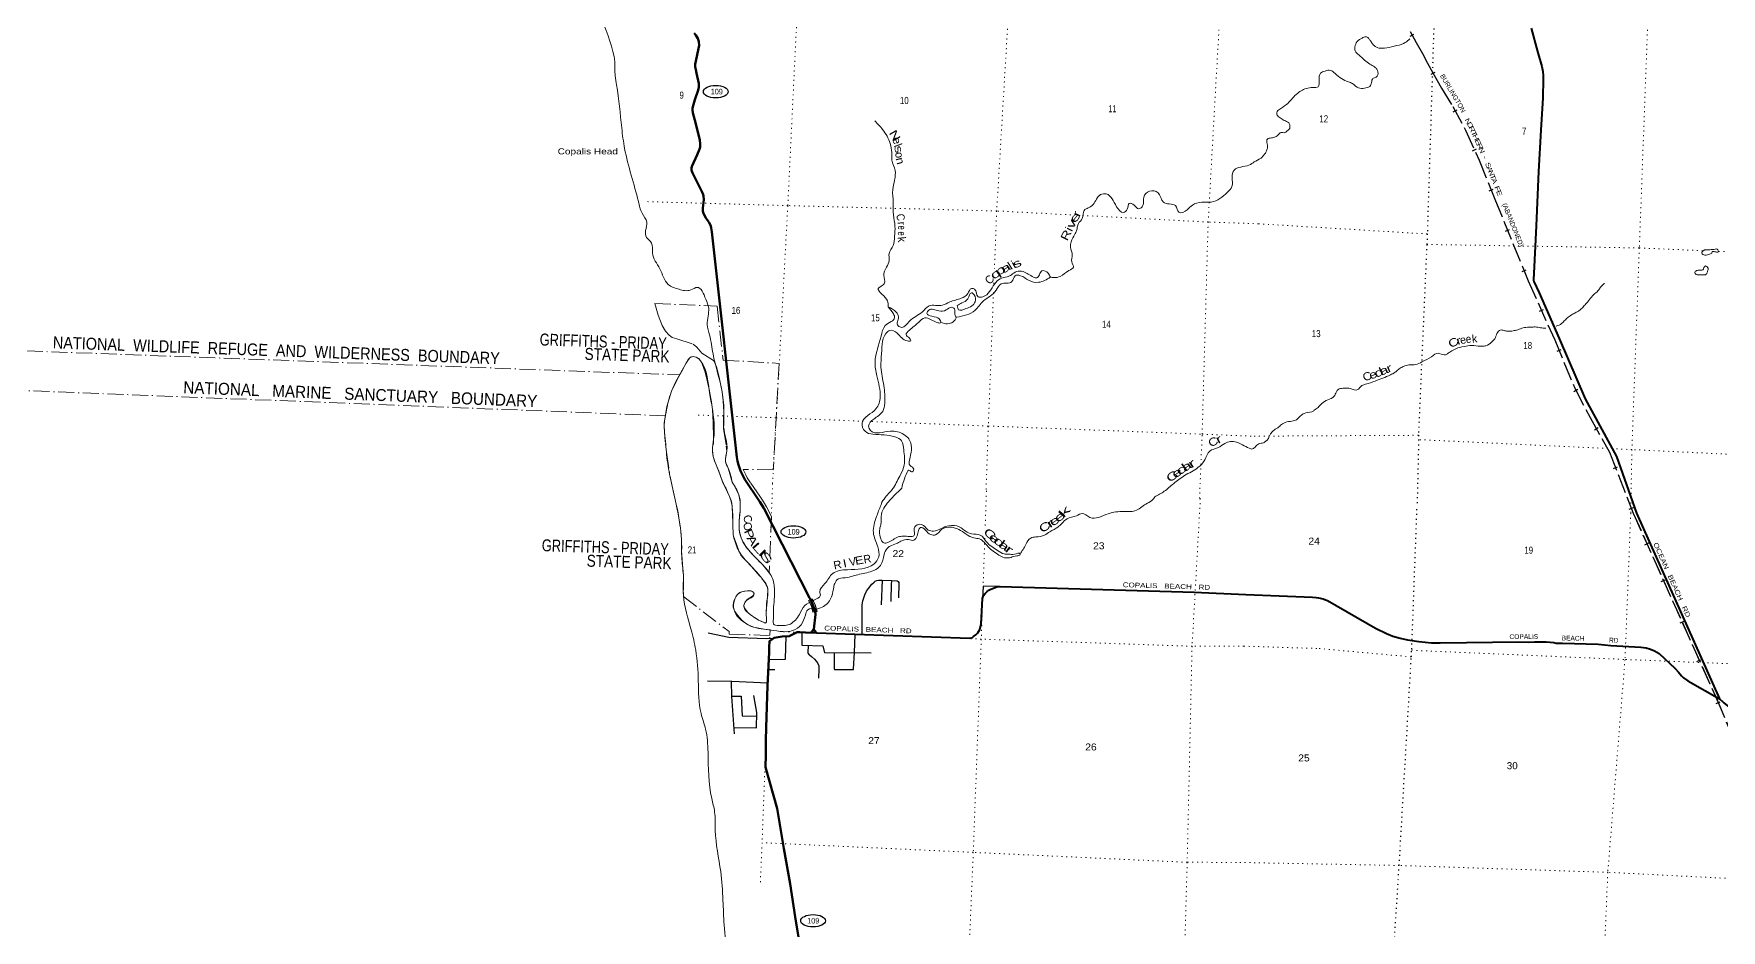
# Model space of a CAD drawing. Header units: feet. Extents: x -845745 to -745759, y -170898 to 15581.
# Drawn here: x -811914 to -769746, y -134820 to -112410 of the extents above; entities that cross this region are included whole.
import ezdxf
from ezdxf.enums import TextEntityAlignment as Align

# ---------------------------------------------------------------- set-up
doc = ezdxf.new("R2010")
doc.units = ezdxf.units.FT
doc.header["$LTSCALE"] = 80
for name, pattern in [('DOT_DASHED', [7.7, 5, -1.2, 0.3, -1.2]), ('DOTTED', [1.5, 0.3, -1.2]), ('LONG_DASHED', [7.5, 6, -1.5])]:
    doc.linetypes.add(name, pattern=pattern)
for name, color, linetype, lineweight in [('17', 7, 'Continuous', 25), ('23', 7, 'Continuous', 70), ('26', 7, 'Continuous', 40), ('29', 7, 'Continuous', 25), ('39', 7, 'Continuous', 13), ('44', 7, 'DOT_DASHED', 13), ('59', 7, 'Continuous', 13), ('6', 7, 'DOTTED', 25), ('63', 7, 'Continuous', 25), ('7', 7, 'DOTTED', 13)]:
    doc.layers.add(name, color=color, linetype=linetype, lineweight=lineweight)
for name, color, linetype in [('27', 7, 'Continuous'), ('41', 7, 'Continuous'), ('42', 7, 'Continuous')]:
    doc.layers.add(name, color=color, linetype=linetype)

msp = doc.modelspace()

# ---------------------------------------------------------------- linework, layer by layer
at = {"layer": '17'}
for centre in [(-794871.49, -113857.78), (-792930.36, -124861.44), (-792439.7, -134582.8)]:
    msp.add_ellipse(centre, major_axis=(309.24, -1), ratio=0.500121, dxfattribs=at)
at = {"layer": '23'}
for points in [[(-795414.47, -112395.64), (-795365.37, -112445.85), (-795316.45, -112527.11), (-795294.9, -112607.67), (-795289.33, -112702.4), (-795299.16, -112776.75), (-795371.46, -113098.43), (-795384.22, -113168.81), (-795384.57, -113234.95), (-795369.63, -113306.55), (-795348.77, -113394.19), (-795293.44, -113653.43), (-795291.42, -113704.09), (-795293.5, -113741.65), (-795309.69, -113820.05), (-795395, -114058.63), (-795447.94, -114237.98), (-795455.13, -114274.84), (-795452.01, -114315.53), (-795441.25, -114383.3), (-795371.17, -114663.98), (-795271.56, -115070.7), (-795260.13, -115158.61), (-795264.3, -115242.09), (-795280.99, -115298.43), (-795335.45, -115437.02), (-795466.99, -115728.26), (-795475.99, -115771.1), (-795475.99, -115810.75), (-795471.82, -115846.23), (-795454.8, -115887.89), (-795394.67, -116002.98), (-795207.16, -116372.7), (-795187.13, -116429.51), (-795176.71, -116471.24), (-795173.46, -116549.26), (-795193.58, -116766.11), (-795192.35, -116843.74), (-795176.47, -116901.75), (-795120.22, -117012.66), (-795047.74, -117120.16), (-795012.99, -117177.64), (-794998.39, -117219.37), (-794988.43, -117257.38), (-794970.14, -117360.83), (-794341.95, -122993.79), (-794324.74, -123095.9), (-794300.88, -123188.76), (-794250.06, -123337.75), (-794190.61, -123470.95), (-794147.47, -123550.83), (-794097.14, -123631.16)], [(-792424.33, -127294.86), (-792378.15, -126930.99), (-792381.86, -126892.94), (-792388.32, -126866.26), (-792440.58, -126707.57), (-792499.73, -126558.98), (-792531.09, -126510.71), (-793670.35, -124271.13), (-793769.37, -124111.26), (-793832.87, -124012.45), (-794097.14, -123631.16)], [(-792485.79, -127383.09), (-792466.73, -127355.73), (-792424.33, -127294.86)], [(-792807.36, -134988.78), (-792887.87, -134485.13), (-793012.47, -133660.11), (-793167.32, -132775.77), (-793338.75, -131780.22), (-793625.45, -130746.84), (-793619.52, -130432.59), (-793619.87, -130187.53), (-793619.52, -130079.99), (-793608.39, -129749.66), (-793577.61, -128710.78), (-793540.68, -127872.51), (-793533.26, -127742.61), (-793530.11, -127594.19), (-793412.91, -127507.31), (-793211.11, -127475.42), (-793038.09, -127464.75), (-792835.25, -127370.05), (-792774.03, -127371.91), (-792485.79, -127383.09)]]:
    msp.add_lwpolyline(points, dxfattribs=at)
at = {"layer": '26'}
for p, q in [((-771866.16, -124397.35), (-769786.51, -129031.99)), ((-792355.21, -127388.15), (-792485.79, -127383.09))]:
    msp.add_line(p, q, dxfattribs=at)
for points in [[(-774492.97, -112271.42), (-774340.48, -112856.5), (-774231.94, -113224.66), (-774202.74, -113354.51), (-774194.42, -113451.42), (-774196.15, -113547.97), (-774202.1, -114012.72), (-774255.41, -114815.95), (-774309.64, -115850.62), (-774370.47, -117211.13), (-774426.69, -118400.72), (-774434.39, -118547.38), (-774433.31, -118571.57), (-774426.52, -118604.02), (-774294.35, -118882.44), (-773795.02, -120025.26), (-773146.77, -121533.64), (-772363, -122974.37), (-771866.16, -124397.35)], [(-792355.21, -127388.15), (-788524.75, -127517.58), (-788457.96, -127499.02), (-788428.28, -127480.46), (-788374.68, -127434.19), (-788320.94, -127385.57), (-788270.01, -127298.62), (-788237.55, -127160.77), (-788201.94, -126525.48), (-788183.39, -126451.25), (-788138.86, -126401.14), (-788090.62, -126354.74), (-788044.24, -126319.48), (-788012.72, -126303.9), (-787916.04, -126261.21), (-787845.76, -126237.09), (-787764.27, -126223.72), (-782913.73, -126372.12), (-781629.26, -126424.49)], [(-781629.26, -126424.49), (-779957.56, -126494.13), (-779864.46, -126502.13), (-779807.1, -126511.09), (-779694.19, -126537.99), (-779635.05, -126557.72), (-779586.5, -126581.22), (-778389.46, -127272.37), (-778112.44, -127404.62), (-777955.72, -127466.94), (-777768.52, -127521.01), (-777586.52, -127560.2), (-777302.79, -127603.24), (-776984.25, -127638.2), (-776769.26, -127639.1), (-774803.37, -127607.25), (-774568.37, -127615.21), (-774416.05, -127612.2), (-774212.48, -127610.48), (-774119.28, -127610.48), (-774024.29, -127615.86), (-773931.37, -127628.7), (-773867.62, -127640.9), (-773712.71, -127644.16), (-772824.71, -127668.17), (-772508.04, -127699.03), (-771751.49, -127744.78), (-771623.74, -127762.84), (-771512.62, -127795.12), (-771412.25, -127834.57), (-771300.35, -127901.05), (-770904.55, -128264.95), (-770813.65, -128368.99), (-770742.41, -128463.81), (-770691.77, -128512.45), (-770583.77, -128588.03), (-769786.51, -129031.99)], [(-792355.21, -127388.15), (-792397.42, -127332.94), (-792406.66, -127319.86), (-792424.33, -127294.86)], [(-769786.51, -129031.99), (-769702.74, -129111.37), (-769679.16, -129131.15), (-769546.24, -129239.54), (-769386.5, -129331.57), (-769248.37, -129408.76), (-769043.66, -129538.56), (-767486.71, -130761.61)]]:
    msp.add_lwpolyline(points, dxfattribs=at)
at = {"layer": '29'}
for p, q in [((-790716.77, -126066.16), (-790738.54, -126685.72)), ((-790716.77, -126066.16), (-790468.16, -126077.29)), ((-790989.44, -127893.4), (-792151.91, -127889.07)), ((-793561.85, -128299.71), (-793395.75, -128300.79))]:
    msp.add_line(p, q, dxfattribs=at)
for points in [[(-791212.11, -127422.8), (-791209.72, -126688.09), (-791196.79, -126588.9), (-791175.23, -126511.27), (-791145.06, -126431.48), (-791104.11, -126347.38), (-791056.69, -126278.38), (-790968.32, -126168.41), (-790916.59, -126118.81), (-790888.57, -126097.25), (-790845.46, -126075.68), (-790808.82, -126069.21), (-790716.77, -126066.16)], [(-790468.16, -126077.29), (-790484.6, -126146.29), (-790499.7, -126602.51)], [(-790468.16, -126077.29), (-790338.96, -126088.62), (-790315.25, -126103.72), (-790300.16, -126127.44), (-790298.01, -126149), (-790306.63, -126511.27)], [(-787764.27, -126223.72), (-788190.81, -126215.55), (-788201.94, -126525.48)], [(-795059.6, -127385.13), (-794542.97, -127493.94), (-793606.18, -127523.38), (-793426.46, -127516.85)], [(-793548.84, -128051.02), (-793130.63, -128043.46), (-793108.49, -127468.58)], [(-792720.46, -127376.4), (-792722.04, -127694.05), (-792198.55, -127712.51), (-792151.91, -127889.07)], [(-792564.61, -127703.04), (-792569.75, -127876.25), (-792567.06, -127892.96), (-792561.67, -127903.74), (-792546.04, -127925.84), (-792528.26, -127939.32), (-792479.22, -127979.75), (-792401.63, -128046.6), (-792361.22, -128092.42), (-792332.66, -128135.01), (-792301.95, -128189.46), (-792296.56, -128201.32), (-792293.86, -128219.11), (-792291.71, -128296.73), (-792304.64, -128516.68)], [(-791911.55, -127892.34), (-791911.51, -128289.06), (-791905.07, -128299.72), (-791893.84, -128301.69), (-791441.25, -128301.57), (-791431.98, -128301.57), (-791426.41, -128294.15), (-791400.66, -127880.47), (-791388.37, -127424.65)], [(-795081.44, -128587.93), (-794471.18, -128593.02), (-793572.98, -128639.33)], [(-794488.56, -128595.72), (-794481.15, -128973.08), (-794410.26, -129909.11)], [(-794477.42, -128965.04), (-794232.54, -128966.9), (-794211.39, -129460.53), (-793842.93, -129471.7)], [(-794414.36, -129755.65), (-793851.35, -129759.64), (-793841.32, -129377.57), (-793922.36, -128954.41)]]:
    msp.add_lwpolyline(points, dxfattribs=at)
at = {"layer": '39'}
for points in [[(-794458.5, -123618.53), (-794561.17, -123270.81), (-794626.53, -123100.56), (-794593.48, -122829.51), (-794675.33, -122234.35), (-794671.15, -121890.32), (-794711.92, -121360.32), (-794940.33, -120410.29), (-795028.45, -119939.78), (-795086.14, -119679.12), (-795048.58, -119269.3), (-795122.95, -119040.53), (-795335.03, -118748.82), (-795497.19, -118814.23), (-795788.7, -118798.75), (-796060.14, -118674.97), (-796270.45, -118284.7), (-796454.53, -117890.89), (-796476.19, -117640.96), (-796598.42, -117499.84), (-796623.54, -117330.33), (-796597.65, -117121.53), (-796712.32, -116896.03), (-796805.71, -116606.54), (-797148.08, -115280.09), (-797221.29, -114763.57), (-797350.89, -113690.61), (-797385.02, -113462.58), (-797396.79, -113110.21), (-797642.84, -111127.52), (-797499.85, -111009.44), (-797267.01, -111041.94), (-797062.07, -111059.84), (-796954.77, -111023.6)], [(-777527.02, -112535.94), (-777641.34, -112628.89), (-777849.03, -112705.6), (-777988.76, -112736.59), (-778217.12, -112774.34), (-778380.42, -112736.1), (-778433.03, -112691.92), (-778465.65, -112650.5), (-778517.3, -112580.23), (-778561.3, -112520.29), (-778632.25, -112483.48), (-778719.83, -112516.41), (-778845.65, -112606.21), (-778898.66, -112736.93), (-778894.4, -112839.61), (-778801.66, -112939.56), (-778661.81, -113069.4), (-778524.87, -113168.98), (-778410.97, -113239.56), (-778354.72, -113293.92), (-778325.78, -113435.72), (-778372.12, -113494.31), (-778449.6, -113525.61), (-778483.59, -113630.89), (-778529.26, -113725.69), (-778663.49, -113770.96), (-778807.91, -113765.58), (-778956.59, -113657.53), (-779061.27, -113609.41), (-779239.22, -113532.43), (-779397.04, -113399.9), (-779506.79, -113325.46), (-779646, -113342.39), (-779756.38, -113394.58), (-779792.82, -113566.12), (-779817.14, -113736.09), (-779946.4, -113755.41), (-780119.93, -113777.1), (-780242.49, -113832.85), (-780366.38, -113924.74), (-780610.73, -114179.01), (-780798.35, -114310.75), (-780844.25, -114357.29), (-780852.41, -114415.29), (-780818.44, -114474.85), (-780769.55, -114510.85), (-780665.45, -114575.03), (-780555.34, -114639.43), (-780525.6, -114704.87), (-780541.11, -114798.78), (-780590.72, -114837.14), (-780668.79, -114884.5), (-780742.85, -114877.72), (-780844.31, -114960.4), (-780930.33, -115005.45), (-781043.47, -115023.35), (-781088.33, -115041.79), (-781099.53, -115127.82), (-781081.89, -115249.09), (-781107.05, -115332.59)], [(-790562.25, -119236.7), (-790579.67, -119086.42), (-790721.54, -118918.73), (-790809.49, -118774.19), (-790736.09, -118721.21), (-790654.17, -118642.22), (-790674.98, -118456.65), (-790604.71, -118242.59), (-790535.32, -118076.81), (-790540.25, -117903.62), (-790440.1, -117706.21), (-790401.69, -117473.44), (-790393.1, -117219.98), (-790430.27, -116937.5), (-790436.76, -116627.41), (-790449.1, -116307.14), (-790390.21, -115831.2), (-790472.01, -115568.02), (-790472.66, -115380.81), (-790512.85, -115154.63), (-790701.72, -114802.92), (-790893.08, -114590.03)], [(-781255.2, -115526.75), (-781413.82, -115614.82), (-781548.03, -115692.81), (-781918.59, -115820.75), (-781968.04, -115996.92), (-781972.17, -116226.24), (-782085.49, -116373.05), (-782488.35, -116619.11), (-782725.87, -116622.75), (-782958.51, -116690.87), (-783091.51, -116813.16), (-783295.81, -116871.74), (-783385.41, -116707.08), (-783537.57, -116664.01), (-783685.64, -116616.98), (-783818.3, -116385.11), (-784034.94, -116346.88), (-784178.4, -116491.11), (-784196.28, -116702.07), (-784300.43, -116786.66), (-784417.49, -116693.93), (-784539.44, -116649.41), (-784592.37, -116795.32), (-784686.39, -116876.08), (-784854.88, -116734.1), (-785114.77, -116415.35), (-785253.87, -116428.86), (-785441.49, -116678.92), (-785561.73, -116763.22), (-785665.48, -116825.68), (-785713.43, -117030.05), (-785810.22, -117153.01), (-785855.72, -117333.28), (-785901.61, -117422.98), (-785991.51, -117610.47), (-786008.02, -117744.99), (-785963.21, -117939), (-785976.39, -118111.82), (-785930.5, -118245.48), (-786046.68, -118327.84), (-786262.63, -118474.75), (-786424.17, -118505.96), (-786510.49, -118494.29)], [(-781107.05, -115332.59), (-781150.04, -115409.4), (-781177.37, -115442.56), (-781236.34, -115512.18), (-781255.2, -115526.75)], [(-770091.3, -117937.59), (-770159.79, -117943.09), (-770205.49, -117929.33), (-770222.8, -117908.58), (-770233.58, -117874), (-770225.04, -117860.25), (-770183.6, -117825.6), (-770163.1, -117814.3), (-770112.88, -117814.16), (-770030.34, -117809.19), (-769961.7, -117799.68), (-769897.29, -117796.04), (-769846.93, -117791.88), (-769824.26, -117830.92), (-769817.27, -117859.33), (-769843.86, -117872.41), (-769883.68, -117862.89), (-769923.5, -117853.37), (-769965.7, -117853.81), (-769978.55, -117875.45), (-769993.69, -117905.04), (-770040.42, -117919.38), (-770091.3, -117937.59)], [(-786510.49, -118494.29), (-786565.08, -118396.68), (-786720.94, -118335.43), (-786783.14, -118436.9), (-786848.92, -118514.16), (-786933.05, -118492.47), (-787188.18, -118356.93), (-787357.16, -118353.79), (-787483.4, -118435.96), (-787588.95, -118486.32), (-787762.85, -118533.39), (-787904.08, -118665.59), (-788199.62, -118986.1), (-788318.31, -118983.89), (-788405.43, -118793.11), (-788479.61, -118777.65), (-788574.5, -118906.68), (-788735.55, -119022.42), (-789022.94, -119113.67), (-789209.57, -119196.73), (-789541.92, -119214.7), (-789707.51, -119358.52), (-790037.85, -119599.9), (-790221.64, -119749.42), (-790317.48, -119707.39), (-790331.8, -119608.52), (-790305.45, -119486.26), (-790361.69, -119368.5), (-790562.31, -119236.21)], [(-788854.77, -119497.12), (-788394.87, -119324.56), (-788183.36, -119089.03), (-787862.65, -118823.33), (-787743.04, -118662.55), (-787470.35, -118605.24), (-787393.31, -118461.78), (-787256.41, -118458.29), (-787057.2, -118570.66), (-786804.61, -118623.65), (-786510.49, -118494.29)], [(-770102.39, -118396.09), (-770108.56, -118407.38), (-770135.67, -118434.51), (-770196.06, -118438.3), (-770268.35, -118437.62), (-770326.52, -118435.46), (-770370.35, -118425.78), (-770395.76, -118406.75), (-770406.32, -118366.15), (-770383.3, -118340.87), (-770344.53, -118324.22), (-770298.1, -118317.9), (-770231.76, -118316.35), (-770192.69, -118291.67), (-770181.62, -118263.93), (-770170.86, -118244.23), (-770137.66, -118215.31), (-770107.87, -118224.46), (-770086.69, -118249.37), (-770072.11, -118290.12), (-770081.39, -118323.95), (-770102.39, -118396.09)], [(-788835.44, -119205.69), (-788719.51, -119137.42), (-788572.83, -119037.52), (-788483.54, -118884.23), (-788414.11, -118939.85), (-788386.97, -119109.39), (-788473.35, -119212.43), (-788625.52, -119282.04), (-788803.09, -119308.92), (-788835.44, -119205.69)], [(-772658.34, -118650.29), (-772732.76, -118707.83), (-772791.95, -118788.05), (-772825.88, -118837.05), (-772931.72, -118929.61), (-773038.81, -119056.3), (-773128.97, -119159.5), (-773206.73, -119253.1), (-773281.52, -119320.68), (-773347.19, -119358.45), (-773435.35, -119407.44), (-773546.32, -119475.69), (-773631.44, -119550.92), (-773706.6, -119628.54), (-773833.99, -119706.23), (-773868.26, -119716.57)], [(-790560.92, -119237.57), (-790430.92, -119413.49), (-790402.37, -119504.58), (-790486.66, -119603.63), (-790637.37, -119703.45), (-790738.77, -119971.22), (-790891.17, -120612.33), (-790845.17, -120963.33), (-790762.08, -121490.09), (-790868.06, -121787.96), (-791210.37, -122135.76), (-791141.76, -122348.33), (-790943.83, -122420.43), (-790395.63, -122484.95), (-790226.46, -122588.71), (-790174.15, -122813.05), (-790160.87, -123193.63), (-790253.69, -123431.37), (-790426.57, -123759.11)], [(-790224.64, -123767.14), (-790089.52, -123366), (-790050.39, -123316.42), (-789978.81, -123364.03), (-789925.27, -123296.61), (-790014.2, -123206.42), (-790016.62, -123005.14), (-790048.45, -122537.69), (-790175.24, -122426.67), (-790501.73, -122342.12), (-791006.5, -122324.68), (-791050.85, -122217.21), (-790924.96, -122042.46), (-790700.17, -121851.45), (-790650.17, -121645.11), (-790672.42, -121203.99), (-790742.62, -120743.88), (-790728.45, -120404.06), (-790571.65, -119853.59), (-790520.81, -119824.35), (-790338.99, -119896.15), (-790076.85, -120090.18), (-790000.34, -120087.57), (-790031.37, -120022.6), (-790116.27, -119932.48), (-790033.74, -119819.31), (-789808.95, -119628.3), (-789649.84, -119508.5), (-789469.8, -119568.2), (-789247.42, -119622.64), (-789286.17, -119539.41), (-789470.11, -119473.61), (-789595.51, -119396.82), (-789549.84, -119319.19), (-789296.59, -119335.97), (-789117.12, -119315.16), (-788977.05, -119247.33), (-788909.34, -119286.83), (-788893.77, -119427.98), (-788857.47, -119500.98)], [(-789247.48, -119622.55), (-789079.05, -119659.98), (-788939.38, -119614.28), (-788854.64, -119497.07)], [(-774125.28, -119769.53), (-774129.57, -119769.62), (-774265.74, -119758.53), (-774393.6, -119739.7), (-774494.26, -119746.01), (-774590.69, -119746.44), (-774726.19, -119771.56), (-774860.49, -119818.83), (-774977.79, -119840.6), (-775114.48, -119843.56), (-775191.97, -119820.57), (-775241.97, -119814.69), (-775330.28, -119867.7), (-775389.46, -120002.2), (-775475.9, -120113.58), (-775626.02, -120208.51), (-775708.92, -120223.52), (-775931.2, -120205.21), (-776122.42, -120216.19), (-776325.07, -120264.94), (-776527.63, -120365.97), (-776605.91, -120419.35), (-776670.84, -120437.03), (-776819.87, -120393.29), (-776989.9, -120483.47), (-777223.58, -120611.48), (-777386.85, -120681.8), (-777523.54, -120684.76), (-777649.16, -120714.27), (-777740.9, -120751.06), (-777835.82, -120819.9), (-777893.9, -120870.01), (-778012.9, -120937.96), (-778392.1, -121090.72), (-778634.04, -121170.17), (-778723.63, -121203.03), (-778769.38, -121245.56), (-778823.82, -121305.85), (-779021.58, -121276.38), (-779131.76, -121268.27), (-779200.18, -121271.75), (-779315.76, -121301.63), (-779360.17, -121362.3), (-779424.63, -121476.5), (-779574.3, -121559.39), (-779730.36, -121652.1), (-779822.3, -121749.19), (-779915.37, -121822.13), (-779976.94, -121858.03), (-780169.34, -121901.14), (-780255.87, -121960.24), (-780361.86, -122056.82), (-780473.73, -122094.87), (-780641.54, -122124.82), (-780711.14, -122160.43), (-780798.26, -122235.59), (-780919.85, -122319.52), (-780994.79, -122391.12), (-781035.48, -122459.97), (-781062.06, -122527.33), (-781120.59, -122589.49), (-781186.47, -122633.28), (-781303.91, -122659.06), (-781394.48, -122745.69), (-781478.97, -122790.36), (-781504.44, -122784.51)], [(-795996.56, -123565.39), (-796091.78, -123004.9), (-796142.32, -122458.62), (-796162, -122210.74), (-796127.05, -121945.77), (-796005.79, -121425.43), (-795712.31, -120820.47), (-795578.91, -120589.16), (-795516.65, -120509.09), (-795401.04, -120482.4), (-795249.85, -120589.16), (-795035.29, -121326.14), (-794962.35, -121746.06), (-794924.42, -122545.66), (-794953.7, -122830.86), (-794886.61, -123127.92), (-794784.37, -123373.31), (-794700.99, -123610.05)], [(-781504.44, -122784.51), (-781664.28, -122711.64), (-781859.75, -122615.44), (-782148.14, -122650.33), (-782317.06, -122755.85), (-782527.9, -122842.49), (-782648.48, -123057.58), (-782821.05, -123253.59), (-783156.69, -123454.62), (-783434.01, -123656.74), (-783662.78, -123845.67), (-783901.32, -123986.93)], [(-795996.72, -123564.68), (-795863.23, -124171.84), (-795733.86, -124962.66), (-795718.03, -125538.63), (-795678.66, -126004.68), (-795678.92, -126455.4), (-795487.26, -127306.52), (-795373.13, -127819.17), (-795307.19, -128585.87), (-795238.89, -129404.95), (-795124.75, -129790.84), (-795064.83, -130368.2), (-794973.19, -131526.05), (-794899.67, -131864.39), (-794884.21, -132325.66), (-794748.34, -133354.11), (-794690.88, -134072.25), (-794662.18, -134684.85), (-794588.79, -135469.88), (-794559.61, -136446.7), (-794540.15, -136908.09), (-794519.39, -137075.75), (-794428.31, -137050.44), (-794293.51, -136911.8), (-794296.57, -136692.38), (-794372.3, -136486.78), (-794438.35, -136229.16), (-794384.36, -136108.11), (-794135.38, -135975.07), (-793840.76, -135857.54), (-793658.95, -135881.35), (-793583.64, -136036.64), (-793627.79, -136353.18), (-793604.19, -136494.77), (-793591.55, -136728.57), (-793595.2, -136969.92), (-793536.94, -137156.87), (-793514.42, -137205.86), (-793441.6, -137250.4), (-793444.36, -137463.61), (-793466.45, -137654.07), (-793366.9, -137930.85), (-793313.39, -138204.17), (-793332.99, -138316.23), (-793411.13, -138376.16), (-793447.06, -138560.15), (-793365.2, -138888.69), (-793286.08, -139176.9), (-793098.13, -139512.79), (-792990.53, -139725.43), (-792970.29, -140035.94), (-792931.78, -140592.5), (-792943.03, -140757.15), (-792871.15, -141020.98), (-792775.39, -141353.98), (-792825.24, -141660.28), (-792843.32, -141850.87), (-792788.28, -142075.94), (-792712.79, -142478.73), (-792653.01, -142744.2), (-792589.82, -143092.27), (-792574, -143352.34), (-792574.26, -143359.32)], [(-794431.94, -124965.26), (-794446.58, -124604.62), (-794464.33, -124215.71), (-794549.33, -123923.3), (-794700.99, -123610.05)], [(-794458.5, -123618.53), (-794296.87, -123933.23), (-794262.13, -124292.48), (-794289.24, -124704.12), (-794232.99, -125017.77), (-794013.17, -125360.7), (-793644.18, -125744.52), (-793452.63, -126030.22), (-793402.78, -126355.74), (-793430.75, -126857.91), (-793434.01, -127087.19), (-793426.48, -127165.9), (-793297.3, -127204.16), (-793007.16, -127164.97), (-792782.93, -126926.51), (-792649.52, -126705.33), (-792431.06, -126577.43)], [(-790224.64, -123767.14), (-790423.96, -123964.13), (-790668.4, -124270.36), (-790739.29, -124481.43), (-790734.59, -124586.21), (-790749.81, -124686.34), (-790780.39, -124828.25), (-790729.99, -125073.3), (-790673.91, -125139.45), (-790571.25, -125128.58), (-790314.07, -124989.76), (-790190.99, -124967.46), (-790014.75, -124977.01), (-789923.98, -124961.75), (-789912.1, -124777), (-789802.5, -124673.79), (-789682.95, -124699.67), (-789560.26, -124816.2), (-789432.63, -124840.33), (-789047.25, -124707.54), (-788785.4, -124737.88), (-788616.56, -124853.85), (-788481.93, -124910.38), (-788262.24, -124941.42), (-788107.07, -125109.27), (-787827.17, -125329.33), (-787665.32, -125412.88), (-787553.15, -125418.41), (-787404.78, -125421.05), (-787269.93, -125407.17), (-787266.62, -125429.4), (-787351.94, -125462.95), (-787493.51, -125498.75), (-787658.3, -125507.67), (-787796.61, -125440.95), (-788066.87, -125233.27), (-788283.4, -125039.35), (-788418.98, -125012.97), (-788801.41, -124799.76), (-788984.33, -124747.74), (-789228.87, -124804.46), (-789377.38, -124932.61), (-789505.59, -124926.58), (-789632.6, -124819.97), (-789762.9, -124753.51), (-789803.34, -124826.69), (-789841.62, -124958.29), (-789925.43, -125070.36), (-790057.25, -125052.14), (-790247.18, -125094.48), (-790357.44, -125155.41), (-790515.87, -125216.84), (-790588, -125276.96), (-790665.06, -125429.48), (-790751.83, -125698.4), (-790924.46, -125827.8), (-791276.5, -125921.39), (-791634.3, -126006.75), (-791844.78, -126064.54), (-791908.67, -126181.26), (-791953.89, -126405.2), (-792109, -126678.02), (-792251.97, -126758.04), (-792352.3, -126796.08)], [(-790718.4, -124120.12), (-790610.66, -123968.34), (-790500.42, -123845.03), (-790426.57, -123759.11)], [(-792431.06, -126577.43), (-792418.52, -126569.71), (-792258.5, -126458.03), (-792271.4, -126359.03), (-792142.45, -126151.79), (-791949.97, -125902.28), (-791579.82, -125807.25), (-790923.3, -125664.85), (-790799.25, -125485.63), (-790825.54, -125239.32), (-790932.49, -124879.82), (-790853.53, -124477.85), (-790748.4, -124199.44), (-790718.4, -124120.12)], [(-787263.24, -125416.61), (-787124.24, -125178.32), (-787000.7, -125015.19), (-786869.47, -124989.12), (-786659.31, -124941.38), (-786520.29, -124859.22), (-786319.92, -124740.75), (-786224.92, -124655.19), (-786092.7, -124534.58), (-785855.6, -124459.52), (-785719.34, -124401.42), (-785521.86, -124500.17), (-785067.54, -124407.77), (-784672.62, -124353.76), (-784397.22, -124336.23), (-784127.05, -124167.63), (-783973.68, -124075.86), (-783899.79, -123985.05)], [(-792352.3, -126796.08), (-792570.54, -126808.42), (-792633, -126943.29), (-792738.92, -127183.44), (-792942.06, -127325.97), (-793105.54, -127357.06), (-793421.5, -127325.02), (-793920.44, -127242.97), (-794412.35, -126813.04), (-794406.5, -126565.73), (-794286.65, -126392.41), (-794082.19, -126334.44), (-793938.59, -126361.07), (-793916.71, -126430.17), (-794101.87, -126575.28), (-794165.41, -126744.32), (-794008.75, -126928.32), (-793835.96, -127046.42), (-793679.86, -127121.74), (-793618.05, -127133.74), (-793606.12, -127073.74), (-793608.97, -126910.67), (-793592.62, -126585.21), (-793573.28, -126292.04), (-793684.64, -126071.24), (-794025.19, -125676.23), (-794291.62, -125347.94), (-794431.94, -124965.26)]]:
    msp.add_spline(points, degree=3, dxfattribs=at)
at = {"layer": '44'}
for p, q in [((-796397.03, -119153.6), (-794838.2, -119220.64)), ((-794838.2, -119220.64), (-794687.92, -120568.12)), ((-812702.04, -120315.98), (-795771.21, -120938.33)), ((-796129.89, -121960.51), (-812737.48, -121306.45)), ((-793481.68, -124476.61), (-793534.6, -125882.33)), ((-793515.9, -127313.08), (-793521.63, -127444.63))]:
    msp.add_line(p, q, dxfattribs=at)
for points in [[(-796397.03, -119153.6), (-796312.08, -119442.1), (-796210.38, -119706.98), (-796127.37, -119847.6), (-796039.44, -119943.9), (-795957.3, -119999.36), (-795842.54, -120038.76), (-795435.1, -120170.55), (-795345.95, -120243.1), (-795221.45, -120392.73), (-794928.37, -120577.17), (-794850.68, -120730.01), (-794781.8, -121038.42), (-794710.66, -121363.15), (-794683.97, -121590.02), (-794671.75, -121862.46), (-794673.42, -122148.84), (-794673.97, -122289.53), (-794608.38, -122721.01), (-794591.14, -122847.24), (-794631.73, -123034.64), (-794628.94, -123083), (-794616.16, -123139.17), (-794582.06, -123224.7), (-794561.12, -123267.61), (-794520.53, -123409.81), (-794458.5, -123618.53)], [(-794700.99, -123610.05), (-794794.61, -123347.63), (-794847.98, -123229.75), (-794899.11, -123085.18), (-794934.11, -122973.46), (-794956.92, -122860.54), (-794949.67, -122737.69), (-794930.26, -122648.5), (-794926.33, -122509.71), (-794934.68, -122126.58), (-794956.9, -121810.78), (-794979.15, -121615.03), (-795022.5, -121391.51), (-795029.17, -121333.68), (-795088.78, -121081.24), (-795099.2, -121011.19), (-795137.55, -120868.29), (-795212.04, -120663.67), (-795219.82, -120648.1), (-795254.55, -120582.2), (-795259.56, -120574.98), (-795294.87, -120529.65), (-795372.95, -120491.01), (-795423.82, -120480.72), (-795473.56, -120484.9), (-795500.24, -120497.13), (-795521.36, -120514.92), (-795550.27, -120548.84), (-795619.48, -120654.2), (-795698.41, -120798.78), (-795825.14, -121033.43), (-795901.85, -121193.57), (-795979.66, -121343.68), (-796093.05, -121724), (-796153.64, -122091.56), (-796159.75, -122213.31), (-796128.62, -122658.14), (-796106.39, -122871.66), (-795996.72, -123564.68)], [(-794687.92, -120568.12), (-793290.35, -120649.8), (-793433.49, -123308.74), (-794184.55, -123300.52)], [(-794184.55, -123300.52), (-794123.27, -123437.8), (-794082.63, -123513.06), (-794006.65, -123634.32)], [(-795996.72, -123564.68), (-795823.13, -124338.05), (-795732.9, -124897.75), (-795719.36, -125437.14), (-795706.7, -125674.21), (-795678.76, -125953.96), (-795689.48, -126275), (-795689.48, -126312.24), (-795688.35, -126386.71), (-795672.43, -126484.91)], [(-794699.91, -123612.28), (-794584.32, -123851.02), (-794526.37, -123973.53), (-794489.17, -124076.03), (-794472.73, -124145.04), (-794463.27, -124235.94), (-794433.12, -124936.12), (-794429.26, -124972.58), (-794356.61, -125170.71), (-794285.05, -125364.49), (-794242.29, -125439.85), (-794185.02, -125509.64), (-794032.3, -125667.89), (-793680.95, -126075.7)], [(-794456.91, -123621.62), (-794293.73, -123939.54), (-794274.32, -123991.82), (-794261.99, -124059.51), (-794259.44, -124096.72), (-794259.44, -124126.49), (-794258.49, -124171.29), (-794263.89, -124354.48), (-794284.06, -124585.41), (-794289.2, -124708.07), (-794282.46, -124818.08), (-794266.74, -124911.88), (-794234.17, -125012.98), (-794181.95, -125124.7), (-794120.62, -125223.26), (-793997.5, -125378.25), (-793912.51, -125469.25), (-793715.7, -125665.56), (-793624.95, -125767.87), (-793534.6, -125882.33)], [(-793481.68, -124476.61), (-793604.93, -124234.32), (-793705.94, -124071.24), (-793770.48, -123970.8), (-794003.63, -123634.43)], [(-793680.95, -126075.7), (-793639.65, -126127.68), (-793612.75, -126167.18), (-793593.76, -126202.73), (-793579.24, -126242.14), (-793573.6, -126274.43), (-793574.16, -126316.44), (-793607.87, -126886.82), (-793606.18, -127064.34), (-793606.28, -127104.93), (-793608.78, -127117.16), (-793613.17, -127126.94), (-793619.96, -127135.74), (-793625.32, -127139.36), (-793633.71, -127141.09), (-793646.29, -127138.59), (-793686.99, -127118.53), (-793812.91, -127059.2), (-793905.12, -127003.77), (-794002.6, -126933.2), (-794068.41, -126875.82), (-794131.54, -126803.14), (-794162.76, -126750.23), (-794170.38, -126723.24), (-794165.94, -126689.08), (-794152.47, -126655.88), (-794133.28, -126622.29), (-794090.89, -126561.35), (-794080.72, -126551.09), (-794057.86, -126532.75), (-793950.95, -126467.02), (-793920.96, -126437.62), (-793913.23, -126416.17), (-793921.32, -126380.4), (-793933.5, -126364.89), (-793960.62, -126349.01), (-793997.58, -126337.02), (-794045.89, -126332.6), (-794151.25, -126341.63), (-794218.91, -126357.59), (-794265.75, -126379.02), (-794299.19, -126401.79), (-794329.63, -126430.08), (-794351.57, -126457.35), (-794368.71, -126484.46), (-794399.11, -126548.01), (-794417.79, -126595.78), (-794428.47, -126632.75), (-794437.03, -126684.84), (-794437.89, -126715.41), (-794435.94, -126741.51), (-794430.37, -126768.39), (-794421.76, -126794.08), (-794385.76, -126856.9), (-794328.28, -126942.63), (-794273.34, -127011.3), (-794210.03, -127077.53), (-794138.92, -127137.55), (-794059.55, -127188.69), (-794001.72, -127216.42), (-793927.66, -127241.17), (-793836.39, -127261.75), (-793658.87, -127293.18), (-793515.9, -127313.08)], [(-795672.43, -126484.91), (-794537.95, -127353.8), (-794533.99, -127419.19), (-793606.63, -127448.33), (-793521.63, -127444.63)]]:
    msp.add_lwpolyline(points, dxfattribs=at)
at = {"layer": '59'}
for p, q in [((-792553.2, -126577.54), (-792458.82, -126531.5)), ((-792542.41, -126581.18), (-792462.42, -126542.16)), ((-792341.29, -126850.52), (-792444.5, -126870.58))]:
    msp.add_line(p, q, dxfattribs=at)
for points in [[(-792553.2, -126577.54), (-792483, -126717.13), (-792444.5, -126870.58)], [(-792438.59, -126861.27), (-792475.46, -126714.33), (-792542.41, -126581.18)], [(-792462.42, -126542.16), (-792391.52, -126683.12), (-792351.11, -126844.27), (-792438.59, -126861.27)], [(-792458.82, -126531.5), (-792383.98, -126680.32), (-792341.29, -126850.52)]]:
    msp.add_lwpolyline(points, dxfattribs=at)
at = {"layer": '6'}
for points in [[(-775743.55, -78419.64), (-775884.47, -80281.2), (-775890.16, -80381.51), (-776046.92, -85687.05), (-776050.48, -85729.13), (-776115.32, -90829.01), (-776117.39, -90885.23), (-776401.71, -96163.91), (-776415.88, -96221.68), (-776558.38, -101521.72), (-776568.18, -101569.61), (-776730.5, -106643.75), (-776918.39, -111922), (-777092.04, -117413.87), (-777103.71, -117676.79), (-777313.13, -122447.63), (-777309.09, -122556.34), (-777346.03, -124210.51)], [(-778496.62, -154324.17), (-778627.41, -149323.27), (-778432.76, -143871.71), (-778137.08, -138592.78), (-777793.34, -133200.63), (-777489.73, -127986.44), (-777479.37, -127795.38), (-777346.03, -124210.51)]]:
    msp.add_lwpolyline(points, dxfattribs=at)
at = {"layer": '63'}
for p, q in [((-777520.18, -112473.3), (-777423.98, -112418.72)), ((-776991.79, -113423.07), (-776894.65, -113370.16)), ((-776443.31, -114361.21), (-776345.63, -114309.31)), ((-775961.19, -115332.74), (-775860.75, -115286.4)), ((-775547.01, -116335.32), (-775444.19, -116294.54)), ((-775136.82, -117343.47), (-775034.47, -117301.52)), ((-774724.26, -118350.05), (-774621.91, -118308.1)), ((-774286.74, -119347.71), (-774185.83, -119302.43)), ((-773849.7, -120342.14), (-773747.47, -120299.91)), ((-773427.17, -121349.24), (-773329.16, -121297.97)), ((-772914.84, -122310.32), (-772818.23, -122256.46)), ((-772439.83, -123278.58), (-772336.76, -123238.43)), ((-772045.01, -124292.24), (-771941.94, -124252.09)), ((-771656.57, -125183.63), (-771555.65, -125138.35)), ((-771249.88, -126105.66), (-771148.96, -126060.38)), ((-770772.74, -127139.1), (-770671.82, -127093.82)), ((-770354.69, -128104.33), (-770253.77, -128059.05)), ((-769874.4, -129152.98), (-769772.65, -129109.6))]:
    msp.add_line(p, q, dxfattribs=at)
at = {"layer": '63', "linetype": 'LONG_DASHED'}
for points in [[(-777523.27, -112357.21), (-777370.58, -112626.34), (-777210.23, -112905.81), (-777082.69, -113147.86), (-776950.91, -113383.97), (-776738.55, -113773.82), (-776454, -114224.71), (-776136.74, -114821.9), (-775793.02, -115566.91), (-775405.98, -116542.82), (-774567.21, -118589.23), (-773905.57, -120063.88), (-773408.63, -121266.88), (-773022.58, -122004.94), (-772540.53, -122869.59), (-771946.66, -124395.34)], [(-771945.72, -124392.84), (-769851.18, -129061.05), (-769249.8, -130471.55), (-769126.29, -130697.33), (-765597.14, -136433.52), (-765126.43, -137349.34)]]:
    msp.add_lwpolyline(points, dxfattribs=at)
at = {"layer": '63', "linetype": 'LONG_DASHED', "lineweight": 13}
msp.add_lwpolyline([(-771949.46, -124394.52), (-769854.94, -129062.69), (-769253.49, -130473.34), (-769129.84, -130699.39), (-765600.71, -136435.53), (-765130.08, -137351.21)], dxfattribs=at)
at = {"layer": '7'}
for p, q in [((-781310.57, -117160.5), (-777092.04, -117413.87)), ((-787921.24, -118640.14), (-787923.05, -118686.6)), ((-777313.13, -122447.63), (-781493.22, -122469.91)), ((-793451.37, -123653.73), (-793517.17, -125415.66)), ((-788106.68, -123839.78), (-788138.43, -124738.76)), ((-788148.21, -125015.7), (-788149.83, -125061.59)), ((-793533.65, -125856.99), (-793534.6, -125882.33))]:
    msp.add_line(p, q, dxfattribs=at)
for points in [[(-793452.52, -123653.68), (-793357.28, -122011.34), (-793070.64, -116706.15), (-792816.23, -111402.37), (-792648.96, -106133.2), (-792425.3, -100861.05), (-792270.92, -95525.23), (-792205.27, -90199.83), (-792002.34, -84961.51), (-791793.51, -79618.65), (-791807.22, -77864.32)], [(-782782.15, -124023.85), (-782717.47, -122418.39), (-782567.88, -117124.74), (-782265.68, -111737.34), (-782034.84, -106513.62), (-781817.82, -101275.55), (-781633.92, -95976.5), (-781521.01, -90708.33), (-781323.57, -85439.72), (-781207.71, -80089.06), (-781181.27, -78232.93)], [(-770668.39, -78592.72), (-770595.44, -80487.96), (-770754.11, -85899.97), (-770742.35, -91046.93), (-771040.08, -96471.87), (-771222.93, -101722.16), (-771370.9, -106843.08), (-771585.44, -112190.7), (-771792.21, -117763.77), (-771979.42, -122804.82), (-772007.85, -124392.53)], [(-786715.69, -90076.96), (-786726.24, -90450.59), (-786998.47, -95737.94), (-787168.62, -101055.35), (-787331.35, -106296.44), (-787539.14, -111571.14), (-787851.1, -116839.39), (-787907.62, -118290.36)], [(-785998.8, -116936.61), (-787851.1, -116839.39), (-793070.64, -116706.15), (-796630.62, -116605.77)], [(-781310.57, -117160.5), (-782567.74, -117116.69), (-785751.81, -116949.57)], [(-777103.71, -117676.79), (-771792.21, -117763.77), (-770194.42, -117833.97)], [(-769811.81, -117850.78), (-766427.92, -117999.46), (-761186.5, -118244.65), (-757135.61, -118384.33)], [(-787930.66, -118881.99), (-788060.55, -122216.45), (-788116.76, -123839.43)], [(-795309.96, -121940.83), (-793357.28, -122011.34), (-791190.41, -122095.25)], [(-790970.44, -122103.77), (-788060.55, -122216.45), (-782717.47, -122418.39), (-781493.22, -122469.91)], [(-759811.11, -123387.73), (-761337.01, -123325.26), (-766615.94, -123062.59), (-771979.42, -122804.82), (-777309.09, -122556.34)], [(-782761.79, -124024.55), (-782968.67, -127719.33), (-783091.57, -133120.74), (-783245.12, -138539.29), (-783348.15, -141032.59)], [(-772007.85, -124392.53), (-772150.39, -128050.92), (-772580.39, -133371.67), (-772815.93, -138902.45), (-772960.04, -144226.76), (-773199.92, -149523.68), (-773403.91, -154892.32)], [(-788153.13, -125154.99), (-788237.45, -127542.37), (-788436.37, -132873), (-788659.08, -138130.47), (-788910.36, -143656.61), (-788914.15, -143792.78)], [(-793522.26, -127491.64), (-793713.13, -132631.42), (-793757.11, -133639.88)], [(-781673.78, -127718.52), (-782968.67, -127719.33), (-788237.45, -127542.37), (-793231.02, -127357.93)], [(-781673.78, -127718.52), (-779791.03, -127778.19), (-777489.73, -127986.44)], [(-777482.25, -127821.48), (-772130.27, -128051.59), (-766848.23, -128265.25), (-761518.26, -128734.39), (-760961.56, -128770.13)], [(-781859.73, -133123.83), (-783091.57, -133120.74), (-788436.37, -132873), (-793713.13, -132631.42)], [(-764716.88, -133812.83), (-767125.18, -133647.56), (-772572.34, -133371.94), (-777793.34, -133200.63), (-781859.73, -133123.83)]]:
    msp.add_lwpolyline(points, dxfattribs=at)

# ---------------------------------------------------------------- texts
at = {"layer": '17', "width": 0.85}
for p in [(-794845.44, -113926.09), (-792926.91, -124929.75), (-792436.25, -134651.11)]:
    msp.add_text('109', height=140, dxfattribs=at).set_placement(p, align=Align.CENTER)
at = {"layer": '27'}
for s, rotation, width, p in [('OCEAN   BEACH   RD', 294.167, 1.25, (-771446.72, -125161.11)), ('COPALIS   BEACH   RD', 358.248, 1.25, (-784703.14, -126242.4)), ('COPALIS   BEACH   RD', 358.065, 1.25, (-792162.3, -127324.63)), ('BEACH', 358.794, 0.95, (-773735.7, -127573.66)), ('RD', 356.934, 0.85, (-772552.74, -127624.82))]:
    msp.add_text(s, height=120, rotation=rotation, dxfattribs=dict(at, width=width)).set_placement(p)
msp.add_text('COPALIS', height=120, rotation=0.428, dxfattribs=at).set_placement((-775037.46, -127541.24))
at = {"layer": '41'}
for s, rotation, width, p in [('N', 300.264, 1.4, (-790482.3, -115005.55)), ('e', 290.002, 1.2, (-790441.37, -115112.31)), ('s', 287.135, 1.35, (-790395.03, -115324.34)), ('n', 284.2, 1.15, (-790358.99, -115610.79)), ('C', 279.605, 0.9, (-790349.87, -117013.54)), ('e', 270.125, 0.7, (-790318.51, -117257.6)), ('v', 61.125, 1.55, (-785894.97, -117212.36)), ('e', 51, 1.8, (-785819.14, -117060.56)), ('r', 69.823, 1.35, (-785759.48, -116942.06)), ('e', 269.709, 0.7, (-790320.67, -117404.4)), ('R', 63.696, 1.35, (-786030.21, -117487.47)), ('i', 62.939, 1.2, (-785956.27, -117339.86)), ('o', 35.843, 1.65, (-787828.37, -118494.81)), ('p', 34.981, 1.75, (-787709.26, -118405.95)), ('a', 31.501, 1.65, (-787579.08, -118347.48)), ('l', 32.462, 1.3, (-787464.88, -118296.5)), ('i', 30.658, 1.3, (-787382.2, -118261.98)), ('s', 25.85, 1.6, (-787300.82, -118237.41)), ('C', 28.737, 1.3, (-776392.75, -120214.14)), ('r', 19.935, 1.35, (-776272.62, -120172.51)), ('e', 7.088, 0.9, (-776051.15, -120138.54)), ('C', 22.484, 1.15, (-778556.44, -121065.05)), ('e', 21.233, 1.25, (-778415.8, -121021.71)), ('d', 23.984, 1.5, (-778267.62, -120969.05)), ('a', 23.2, 1.4, (-778137.67, -120915.27)), ('r', 23.2, 1.45, (-778006.67, -120859.13)), ('C', 25.561, 1.25, (-782401, -122699.56)), ('r', 26.431, 1.55, (-782259.89, -122632.65)), ('r', 32.968, 1.75, (-782924.18, -123233.03)), ('C', 36.616, 1.5, (-783409.98, -123551.67)), ('e', 36.616, 1.7, (-783289.9, -123462.43)), ('d', 35.556, 1.85, (-783171.36, -123379.06)), ('a', 32.619, 1.65, (-783053.18, -123306.9)), ('e', 38.738, 1.8, (-786218.28, -124559)), ('k', 46.429, 2.25, (-786087.28, -124427.84)), ('O', 290.374, 1.05, (-794164.01, -124761.22)), ('C', 288.248, 1.05, (-794164.73, -124570.18)), ('P', 292.795, 1.4, (-794122.53, -124952.56)), ('C', 320.461, 1.6, (-788083.79, -124994.16)), ('C', 34.824, 1.45, (-786597.81, -124819.41)), ('r', 36.621, 1.9, (-786454.95, -124727.78)), ('e', 33.682, 1.6, (-786356.72, -124667.8)), ('A', 300.373, 1.45, (-794042.91, -125124.81)), ('L', 311.325, 1.95, (-793895.02, -125330.56)), ('e', 323.173, 1.7, (-787970.48, -125101.68)), ('d', 324.83, 1.85, (-787842.58, -125193.97)), ('a', 325.83, 1.7, (-787724.22, -125285)), ('r', 323.71, 1.9, (-787593.38, -125381.76)), ('I', 314.665, 2.35, (-793776.89, -125458.93)), ('S', 308.601, 1.8, (-793689.87, -125565.35)), ('R', 11.503, 1.05, (-791808.78, -125782.41)), ('I', 11.503, 1.2, (-791626.87, -125746.13)), ('E', 10.457, 1.2, (-791268.54, -125669.26))]:
    msp.add_text(s, height=200, rotation=rotation, dxfattribs=dict(at, width=width)).set_placement(p, align=Align.CENTER)
for s, rotation, p in [('l', 290.897, (-790407.85, -115231.61)), ('o', 282.827, (-790378.8, -115461.1)), ('r', 276.132, (-790322.89, -117161.36)), ('k', 275.553, (-790319.97, -117560.75)), ('C', 47.361, (-787958.96, -118621.86)), ('e', 13.102, (-776179.29, -120156.76)), ('k', 5.433, (-775901.33, -120130.2)), ('V', 11.742, (-791431.9, -125701.31)), ('R', 10.02, (-791067.7, -125634.62))]:
    msp.add_text(s, height=200, rotation=rotation, dxfattribs=at).set_placement(p, align=Align.CENTER)
at = {"layer": '42', "width": 1.25}
msp.add_text('Copalis Head', height=150, dxfattribs=at).set_placement((-798821.92, -115424.54))
at = {"layer": '44'}
for s, rotation, width, p in [('NATIONAL  WILDLIFE  REFUGE  AND  WILDERNESS  BOUNDARY', 357.951, 0.9, (-811440.98, -120273.76)), ('GRIFFITHS - PRIDAY', 358.151, 0.8, (-799274.91, -120200.51)), ('STATE PARK', 358.151, 0.85, (-798153.33, -120560.12)), ('NATIONAL   MARINE   SANCTUARY   BOUNDARY', 357.745, 0.95, (-808181.62, -121395.6)), ('GRIFFITHS - PRIDAY', 358.151, 0.8, (-799222.33, -125343.83)), ('STATE PARK', 358.151, 0.85, (-798100.75, -125730.13))]:
    msp.add_text(s, height=300, rotation=rotation, dxfattribs=dict(at, width=width)).set_placement(p)
at = {"layer": '63'}
for s, rotation, p in [('BURLINGTON', 300.579, (-776778.52, -113461.45)), ('(ABANDONED)', 292.038, (-775221.96, -116673.29))]:
    msp.add_text(s, height=120, rotation=rotation, dxfattribs=at).set_placement(p)
for s, rotation, width, p in [('N', 297.98, 1.35, (-776125.98, -114628.44)), ('O', 297.98, 1.2, (-776074.4, -114721.06)), ('R', 294.767, 1.35, (-776028.58, -114820.78)), ('T', 294.767, 1.55, (-775976.54, -114930.43)), ('H', 294.767, 1.35, (-775933.39, -115022.37)), ('E', 294.767, 1.5, (-775878.77, -115142.34)), ('R', 294.767, 1.35, (-775829.88, -115248.31)), ('N', 294.767, 1.25, (-775783.37, -115349.11)), ('-', 294.767, 1.65, (-775701.46, -115526.66)), ('S', 291.633, 1.35, (-775624.72, -115720.02)), ('A', 291.633, 1.25, (-775585.88, -115817.95)), ('N', 291.633, 1.2, (-775547.91, -115913.69)), ('T', 291.633, 1.45, (-775507.5, -116015.6)), ('A', 291.633, 1.25, (-775468.84, -116113.06)), ('F', 291.633, 1.55, (-775391.51, -116308.07)), ('E', 291.633, 1.4, (-775347.62, -116418.73))]:
    msp.add_text(s, height=120, rotation=rotation, dxfattribs=dict(at, width=width)).set_placement(p, align=Align.CENTER)
at = {"layer": '7'}
for s, width, p in [('9', 0.85, (-795778.68, -114032.53)), ('10', 0.85, (-790271.53, -114164.32)), ('11', 0.65, (-785060.19, -114370.83)), ('12', 0.85, (-779789.67, -114624.2)), ('7', 0.85, (-774724.31, -114930.38)), ('16', 0.85, (-794477.62, -119411.78)), ('15', 0.85, (-790992.91, -119596.97)), ('14', 0.85, (-785222.07, -119760.6)), ('13', 0.85, (-779978.45, -119993.45)), ('18', 0.85, (-774693.25, -120289.36)), ('21', 0.85, (-795573.31, -125400.33)), ('23', 1.1, (-785442.82, -125296.34)), ('24', 1.1, (-780061.72, -125179.79)), ('19', 0.85, (-774668.46, -125405.17)), ('22', 1.1, (-790454.71, -125492.65)), ('27', 1.1, (-791061.88, -130166.7)), ('26', 1.1, (-785639.42, -130326.41)), ('25', 1.1, (-780316.72, -130600.55)), ('30', 1.05, (-775105.35, -130794.62))]:
    msp.add_text(s, height=175, dxfattribs=dict(at, width=width)).set_placement(p)

doc.saveas('drawing.dxf')
